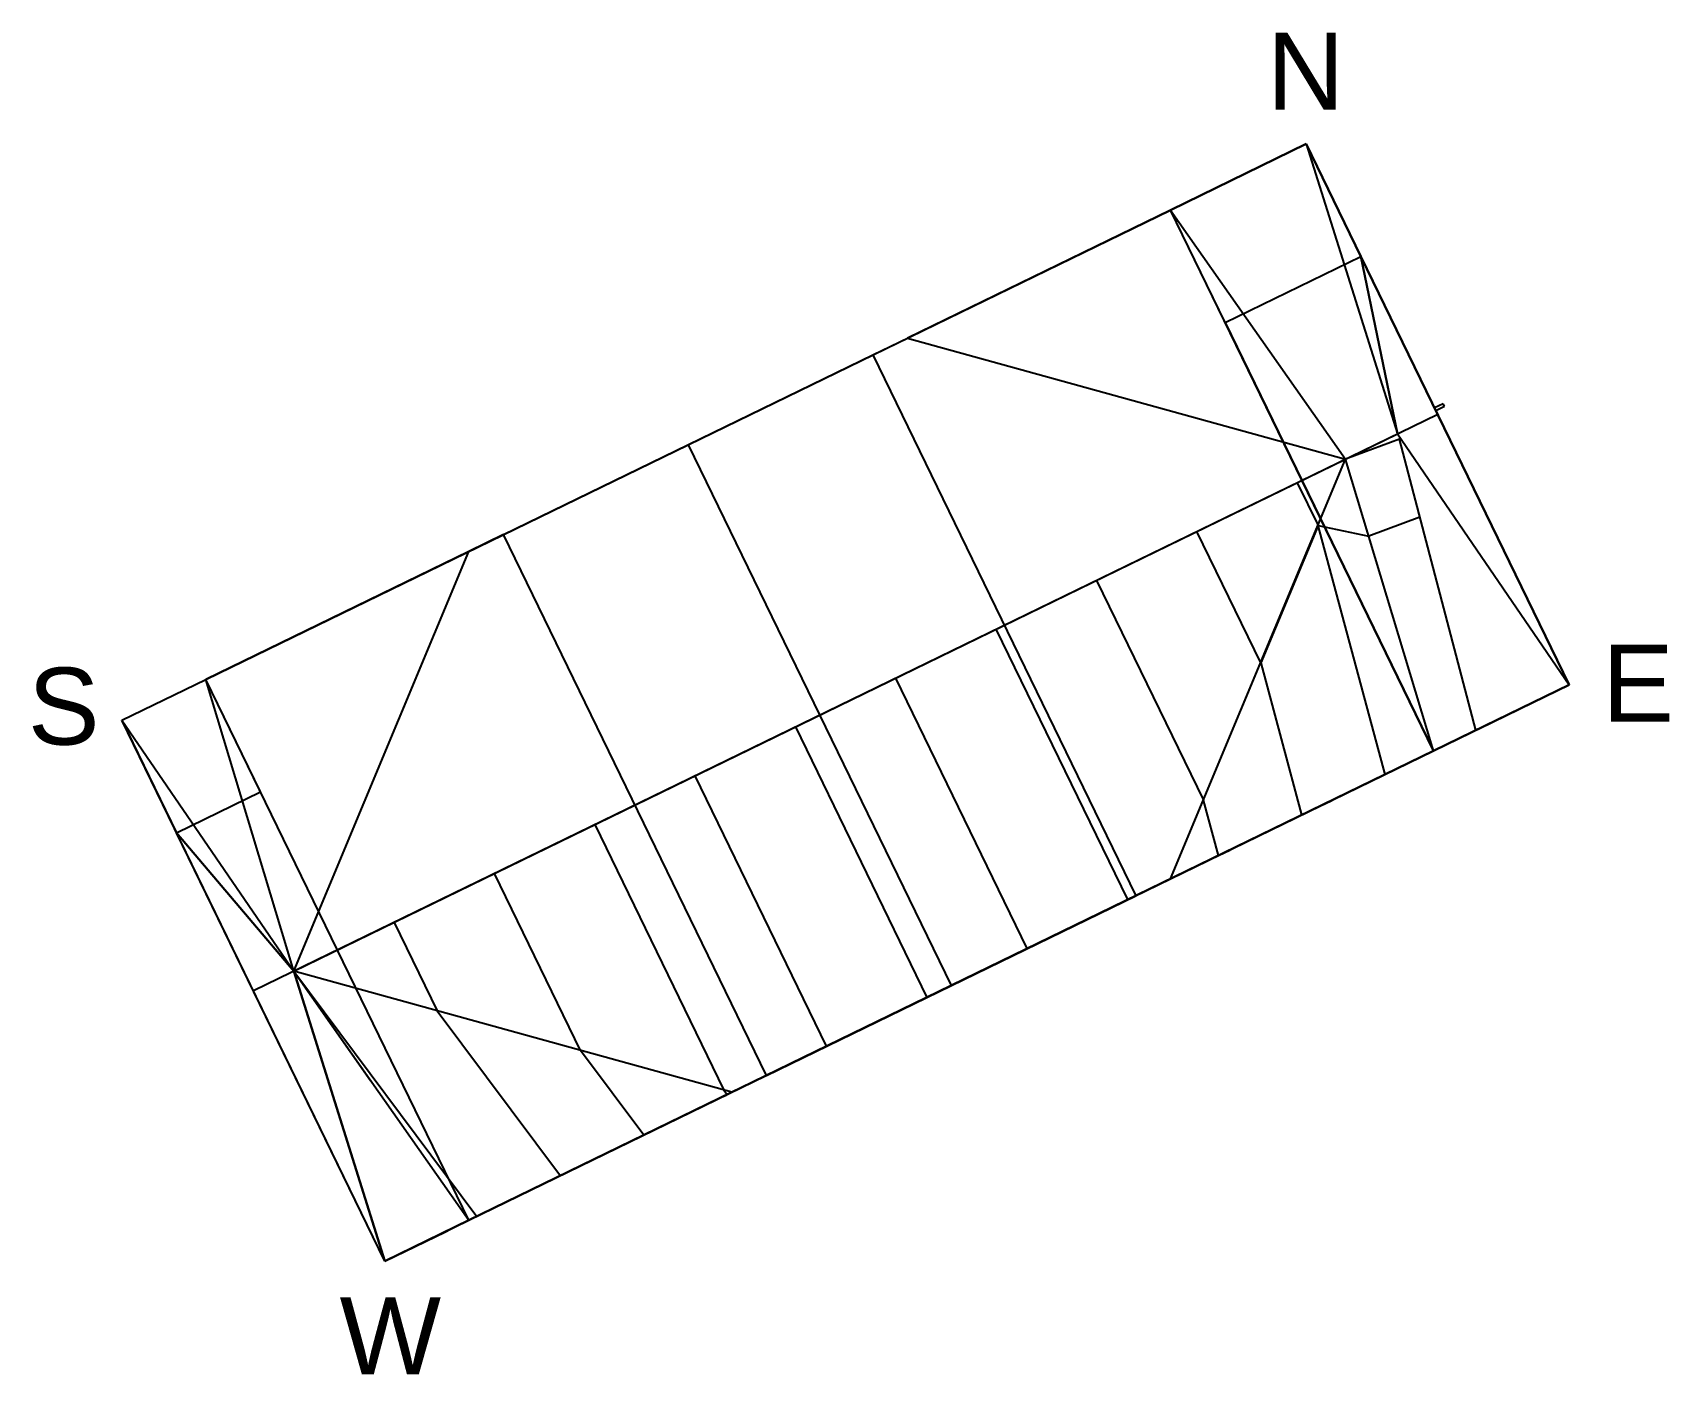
# Model space of a CAD drawing. Header units: millimetres. Extents: x -1597 to 104, y -716 to 678.
import ezdxf

# ---------------------------------------------------------------- set-up
doc = ezdxf.new("R2010")
doc.units = ezdxf.units.MM
for name, color, linetype in [('+barierki', 35, 'Continuous'), ('+bryła6', 122, 'Continuous'), ('+kalenica główna', 70, 'Continuous'), ('+linia_bryly_rampy', 254, 'Continuous'), ('+literki narożników', 7, 'Continuous'), ('+maszty', 15, 'Continuous')]:
    doc.layers.add(name, color=color, linetype=linetype)
doc.layers.add('+szwy5.s', color=170, linetype='Continuous', transparency=0.6)
doc.styles.get("Standard").update_dxf_attribs({"font": 'arial.ttf'})

msp = doc.modelspace()

# ---------------------------------------------------------------- linework, layer by layer
at = {"layer": '+barierki'}
for p, q in [((-273.4, 562, 409), (-273.4, 562, 509)), ((-273.4, 562, 509), (-216.6, 445.1, 509)), ((0, 0, 471), (-216.6, 445.1, 471)), ((-216.6, 445.1, 471), (-216.6, 445.1, 366)), ((-216.6, 445.1, 509), (-216.6, 445.1, 471)), ((0, 0, 366), (0, 0, 471)), ((0, 0, 366), (-113.3, -55.1, 366)), ((-1504.5, -36.9, 409), (-1504.5, -36.9, 509)), ((-1504.5, -36.9, 509), (-1447.6, -153.8, 509)), ((-1231, -599, 471), (-1447.6, -153.8, 471)), ((-1447.6, -153.8, 471), (-1447.6, -153.8, 366)), ((-1447.6, -153.8, 509), (-1447.6, -153.8, 471)), ((-1163.6, -566.1, 366), (-1231, -599, 471)), ((-1231, -599, 366), (-1168.1, -568.3, 366)), ((-1231, -599, 466), (-1168.1, -568.3, 366)), ((-1168.1, -568.3, 366), (-1163.6, -566.1, 366)), ((-1231, -599, 366), (-1231, -599, 471))]:
    msp.add_line(p, q, dxfattribs=at)
at = {"layer": '+barierki', "transparency": 33554687, "extrusion": (0.899213, 0.43751, 3.48731e-16)}
for p, q in [((-271.5, 558, 409), (-271.5, 558, 509)), ((-216.6, 445.1, 409), (-218.3, 448.7, 409)), ((-218.3, 448.7, 409), (-218.3, 448.7, 509)), ((-131, 292.1, 366), (-140, 287.7, 366)), ((-138.7, 285.1, 366), (-129.7, 289.4, 366)), ((-129.7, 289.4, 366), (-131, 292.1, 366)), ((-140, 287.7, 366), (-138.7, 285.1, 366))]:
    msp.add_line(p, q, dxfattribs=at)
at = {"layer": '+barierki', "transparency": 33554687, "extrusion": (-0.899213, -0.43751, -8.71828e-17)}
for p, q in [((-106.8, 219.4, 366), (-106.8, 219.4, 471)), ((-105, 215.8, 366), (-105, 215.8, 471)), ((-1.8, 3.6, 366), (-1.8, 3.6, 471))]:
    msp.add_line(p, q, dxfattribs=at)
at = {"layer": '+barierki', "transparency": 33554687}
msp.add_line((-113.3, -55.1, 366), (0, 0, 471), dxfattribs=at)
at = {"layer": '+barierki', "transparency": 33554526}
for p, q in [((0, 0, 471), (-54, -26.3, 471)), ((-54, -26.3, 471), (-113.3, -55.1, 366))]:
    msp.add_line(p, q, dxfattribs=at)
at = {"layer": '+barierki', "transparency": 33554534}
msp.add_line((-54, -26.3, 471), (-54, -26.3, 366), dxfattribs=at)
at = {"layer": '+bryła6', "transparency": 33554687}
for p, q in [((-414.6, 493.3, 409), (-273.4, 562, 409)), ((-273.4, 562, 409), (-178.5, 260.7, 688)), ((-216.6, 445.1, 409), (-273.4, 562, 409)), ((-1417.2, 5.5), (-414.6, 493.3)), ((-414.6, 493.3, 409), (-688, 360.3)), ((-414.6, 493.3), (-414.6, 493.3, 409)), ((-414.6, 493.3, 409), (-232.5, 234.4, 688)), ((-178.5, 260.7, 688), (-216.6, 445.1, 409)), ((-216.6, 445.1, 409), (-216.6, 445.1, 366)), ((-216.6, 445.1, 366), (-178.5, 260.7, 688)), ((-216.6, 445.1, 366), (0, 0, 366)), ((-723.9, 342.8), (-688, 360.3)), ((-688, 360.3), (-232.5, 234.4, 688)), ((-414.5, -201.7), (-232.5, 234.4, 688)), ((-1107.9, 156), (-1143.9, 138.5)), ((-1143.9, 138.5), (-1417.2, 5.5, 409)), ((-1325.9, -297.6, 688), (-1143.9, 138.5)), ((-1504.5, -36.9, 409), (-1417.2, 5.5, 409)), ((-1417.2, 5.5, 409), (-1417.2, 5.5)), ((-1325.9, -297.6, 688), (-1417.2, 5.5, 409)), ((-1504.5, -36.9, 409), (-1447.6, -153.8, 409)), ((-1504.5, -36.9, 409), (-1325.9, -297.6, 688)), ((-414.5, -201.7), (-141.2, -68.7, 366)), ((-1231, -599, 366), (-1447.6, -153.8, 366)), ((-1447.6, -153.8, 409), (-1447.6, -153.8, 366)), ((-1447.6, -153.8, 366), (-1325.9, -297.6, 688)), ((-1325.9, -297.6, 688), (-1447.6, -153.8, 409)), ((-1231, -599, 366), (-1325.9, -297.6, 688)), ((-1325.9, -297.6, 688), (-1143.8, -556.5, 366)), ((-870.4, -423.5), (-1325.9, -297.6, 688)), ((-834.5, -406), (-870.4, -423.5)), ((-1143.8, -556.5, 366), (-870.4, -423.5)), ((-1231, -599, 366), (-1143.8, -556.5, 366))]:
    msp.add_line(p, q, dxfattribs=at)
at = {"layer": '+bryła6', "transparency": 33554687, "extrusion": (0.294816, -0.605934, 0.738869)}
for p, q in [((-232.5, 234.4, 688), (-178.5, 260.7, 688)), ((-1325.9, -297.6, 688), (-232.5, 234.4, 688)), ((-141.2, -68.7, 366), (-232.5, 234.4, 688)), ((0, 0, 366), (-141.2, -68.7, 366)), ((-141.2, -68.7, 366), (-141.2, -68.7)), ((-1143.8, -556.5), (-1143.8, -556.5, 366))]:
    msp.add_line(p, q, dxfattribs=at)
at = {"layer": '+bryła6', "transparency": 33554687, "extrusion": (0.313963, -0.645288, 0.696442)}
msp.add_line((-178.5, 260.7, 688), (0, 0, 366), dxfattribs=at)
at = {"layer": '+bryła6', "transparency": 33554687, "extrusion": (-0.43751, 0.899213, 7.82319e-13)}
for p, q in [((-141.2, -68.7), (-414.5, -201.7)), ((-870.4, -423.5), (-1157.3, -563.1))]:
    msp.add_line(p, q, dxfattribs=at)
at = {"layer": '+bryła6', "transparency": 33554687, "extrusion": (0.398344, -0.818716, 0.413554)}
msp.add_line((-870.4, -423.5), (-414.5, -201.7), dxfattribs=at)
at = {"layer": '+kalenica główna'}
for p, q in [((-136.7, 281, 688), (-1367.7, -317.9, 688)), ((-1325.9, -297.6, 688), (-178.5, 260.7, 688))]:
    msp.add_line(p, q, dxfattribs=at)
at = {"layer": '+kalenica główna', "transparency": 33554687, "extrusion": (0.313963, -0.645288, 0.696442)}
msp.add_line((-232.5, 234.4, 688), (-178.5, 260.7, 688), dxfattribs=at)
at = {"layer": '+linia_bryly_rampy'}
for p, q in [((-414.6, 493.3), (-273.4, 562)), ((-273.4, 562, 409), (-414.6, 493.3, 409)), ((0, 0), (-273.4, 562)), ((-273.4, 562), (-273.4, 562, 409)), ((-216.6, 445.1, 409), (-273.4, 562, 409)), ((-1417.2, 5.5), (-414.6, 493.3)), ((-141.2, -68.7), (-414.6, 493.3)), ((-357.7, 376.4, 409), (-414.6, 493.3, 409)), ((-414.6, 493.3, 409), (-414.6, 493.3)), ((-357.7, 376.4, 409), (-216.6, 445.1, 409)), ((-216.6, 445.1), (-216.6, 445.1, 370)), ((-216.6, 445.1, 366), (0, 0, 366)), ((-216.6, 445.1, 409), (-216.6, 445.1, 366)), ((-357.7, 376.4), (-357.7, 376.4, 370)), ((-357.7, 376.4, 366), (-141.2, -68.7, 366)), ((-357.7, 376.4, 366), (-357.7, 376.4, 409)), ((-1107.9, 156), (-723.9, 342.8)), ((-723.9, 342.8), (-450.5, -219.2)), ((-915.9, 249.4), (-642.5, -312.6)), ((-834.5, -406), (-1107.9, 156)), ((-1504.5, -36.9), (-1417.2, 5.5)), ((-1504.5, -36.9, 366), (-1417.2, 5.5, 366)), ((-1504.5, -36.9, 409), (-1417.2, 5.5, 409)), ((-1143.8, -556.5, 366), (-1417.2, 5.5, 366)), ((-1417.2, 5.5), (-1417.2, 5.5, 366)), ((-1143.8, -556.5), (-1417.2, 5.5)), ((-1417.2, 5.5, 409), (-1417.2, 5.5, 366)), ((-1360.4, -111.4, 409), (-1417.2, 5.5, 409)), ((0, 0), (-141.2, -68.7)), ((0, 0, 366), (0, 0)), ((-141.2, -68.7, 366), (0, 0, 366)), ((-1231, -599), (-1504.5, -36.9)), ((-1231, -599, 366), (-1504.5, -36.9, 366)), ((-1504.5, -36.9, 366), (-1504.5, -36.9)), ((-1504.5, -36.9, 366), (-1504.5, -36.9, 409)), ((-1504.5, -36.9, 409), (-1447.6, -153.8, 409)), ((-1143.8, -556.5), (-141.2, -68.7)), ((-141.2, -68.7), (-141.2, -68.7, 366)), ((-1447.6, -153.8, 366), (-1360.4, -111.4, 366)), ((-1447.6, -153.8, 409), (-1360.4, -111.4, 409)), ((-1360.4, -111.4, 366), (-1360.4, -111.4, 409)), ((-1447.6, -153.8, 409), (-1447.6, -153.8, 366)), ((-1447.6, -153.8, 366), (-1447.6, -153.8)), ((-834.5, -406), (-450.5, -219.2)), ((-1143.8, -556.5), (-1231, -599)), ((-1231, -599, 366), (-1143.8, -556.5, 366)), ((-1143.8, -556.5, 366), (-1143.8, -556.5, -4)), ((-1231, -599), (-1231, -599, 366))]:
    msp.add_line(p, q, dxfattribs=at)
at = {"layer": '+maszty', "transparency": 33554687}
for p, q in [((-273.4, 562, 366), (-273.4, 562, 576)), ((-136.7, 281, 366), (-136.7, 281, 700)), ((0, 0, 366), (0, 0, 575.5)), ((-1504.5, -36.9, 366), (-1504.5, -36.9, 576)), ((-1367.7, -317.9, 366), (-1367.7, -317.9, 700)), ((-1231, -599, 366), (-1231, -599, 575.5))]:
    msp.add_line(p, q, dxfattribs=at)
at = {"layer": '+maszty'}
for p, q in [((-136.7, 281), (-136.7, 281, 366)), ((-1367.7, -317.9, 366), (-1367.7, -317.9, -4))]:
    msp.add_line(p, q, dxfattribs=at)
at = {"layer": '+szwy5.s', "transparency": 33554687, "extrusion": (0.313963, -0.645288, 0.696442)}
for p, q in [((-176.5, 255.3, 682.1), (-232.5, 234.4, 688)), ((-176.5, 255.3, 682.1), (-175.2, 255.8, 682)), ((-97, -47.2, 366), (-176.5, 255.3, 682.1))]:
    msp.add_line(p, q, dxfattribs=at)
at = {"layer": '+szwy5.s', "transparency": 33554687}
msp.add_line((-178.5, 260.7, 688), (0, 0, 366), dxfattribs=at)
at = {"layer": '+szwy5.s', "transparency": 33554687, "extrusion": (0.43751, -0.899213, -1.79594e-11)}
for p, q in [((-282.8, 209.9, 688), (-261.2, 165.5, 579.3)), ((-320.8, 22.8, 354.2), (-387.2, 159.2, 688)), ((-491.5, 108.4, 688), (-380.4, -119.9, 129.1)), ((-1135.4, -552.4, 354.7), (-1157.3, -563.1, 223.6))]:
    msp.add_line(p, q, dxfattribs=at)
at = {"layer": '+szwy5.s', "transparency": 33554559, "extrusion": (0.313963, -0.645288, 0.696442)}
msp.add_line((-155.2, 174.1, 597.3), (-208.3, 154.3, 602.9), dxfattribs=at)
at = {"layer": '+szwy5.s', "transparency": 33554687, "extrusion": (-0.398344, 0.818716, -0.413554)}
for p, q in [((-261.2, 165.5, 579.3), (-320.8, 22.8, 354.2)), ((-459, -223.3), (-595.8, 57.7, 688)), ((-563.4, -274.1), (-700.1, 6.9, 688)), ((-804.4, -43.8, 688), (-667.7, -324.9)), ((-772, -375.6), (-908.7, -94.6, 688)), ((-1013, -145.3, 688), (-878.8, -421.2, 12.6)), ((-1027.8, -380, 237.7), (-1117.3, -196.1, 688)), ((-1221.6, -246.9, 688), (-1176.9, -338.8, 462.9))]:
    msp.add_line(p, q, dxfattribs=at)
at = {"layer": '+szwy5.s', "transparency": 33554687, "extrusion": (0.404057, 0.720478, -0.563604)}
for p, q in [((-191.5, -93.2, 298.7), (-261.2, 165.5, 579.3)), ((-320.8, 22.8, 354.2), (-278.2, -135.3, 182.6)), ((-364.8, -177.5, 66.5), (-380.4, -119.9, 129.1))]:
    msp.add_line(p, q, dxfattribs=at)
at = {"layer": '+szwy5.s', "transparency": 33554559, "extrusion": (-0.404057, -0.720478, 0.563604)}
for p, q in [((-261.2, 165.5, 579.3), (-208.3, 154.3, 602.9)), ((-93.3, -45.4, 346), (-37.8, -18.4, 14.5))]:
    msp.add_line(p, q, dxfattribs=at)
at = {"layer": '+szwy5.s', "transparency": 33554687, "extrusion": (0.43751, -0.899213, 1.02144e-11)}
for p, q in [((-127.7, -62.1, 366), (0, 0, 366)), ((0, 0, 346), (-113.3, -55.1, 346)), ((0, 0, 366), (0, 0, 346)), ((-121.4, -59.1, 346), (-127.7, -62.1, 346)), ((-121.4, -59.1, 366), (-121.4, -59.1, 346)), ((-113.3, -55.1, 346), (-113.3, -55.1, 366)), ((-1325.9, -297.6, 688), (-1231, -599, 366)), ((-1231, -599, 366), (-1143.8, -556.5, 366)), ((-1231, -599, 346), (-1168.1, -568.3, 346)), ((-1168.1, -568.3, 346), (-1168.1, -568.3, 366)), ((-1163.6, -566.1, 346), (-1157.3, -563.1, 346)), ((-1163.6, -566.1, 366), (-1163.6, -566.1, 346)), ((-1231, -599, 366), (-1231, -599, 346))]:
    msp.add_line(p, q, dxfattribs=at)
at = {"layer": '+szwy5.s', "transparency": 33554559, "extrusion": (-0.43751, 0.899213, -1.102e-11)}
msp.add_line((-127.7, -62.1, -4), (-37.8, -18.4, 14.5), dxfattribs=at)
at = {"layer": '+szwy5.s', "transparency": 33554687, "extrusion": (0.43751, -0.899213, 1.00693e-11)}
msp.add_line((-127.7, -62.1, -4), (-1157.3, -563.1, -4), dxfattribs=at)
at = {"layer": '+szwy5.s', "transparency": 33554687, "extrusion": (0.43751, -0.899213, 7.96365e-17)}
for p, q in [((-141.2, -68.7, 366), (-127.7, -62.1, 366)), ((-127.7, -62.1, 366), (-127.7, -62.1, -4))]:
    msp.add_line(p, q, dxfattribs=at)
at = {"layer": '+szwy5.s', "transparency": 33554687, "extrusion": (0.43751, -0.899213, -1.32823e-11)}
for p, q in [((-140.9, -68.5, -4), (-191.5, -93.2, 298.7)), ((-144.2, -70.2, 16), (-191.5, -93.2, 298.7)), ((-278.2, -135.3, 182.6), (-246.9, -120.2, -4)), ((-364.8, -177.5, 66.5), (-353, -171.8, -4))]:
    msp.add_line(p, q, dxfattribs=at)
at = {"layer": '+szwy5.s', "transparency": 33554687, "extrusion": (-0.43751, 0.899213, -1.102e-11)}
for p, q in [((-278.2, -135.3, 182.6), (-246.9, -120.2, -4)), ((-364.8, -177.5, 66.5), (-353, -171.8, -4))]:
    msp.add_line(p, q, dxfattribs=at)
at = {"layer": '+szwy5.s', "transparency": 33554687, "extrusion": (0.43751, -0.899213, -1.17055e-16)}
for p, q in [((-459, -223.3), (-459, -223.3, -4)), ((-563.4, -274.1), (-563.4, -274.1, -4)), ((-667.7, -324.9), (-667.7, -324.9, -4)), ((-772, -375.6), (-772, -375.6, -4))]:
    msp.add_line(p, q, dxfattribs=at)
at = {"layer": '+szwy5.s', "transparency": 33554687, "extrusion": (-0.399317, 0.820715, -0.408624)}
msp.add_line((-1325.9, -297.6, 688), (-1246, -411.2, 554.1), dxfattribs=at)
at = {"layer": '+szwy5.s', "transparency": 33554687, "extrusion": (-0.816265, 0.126733, -0.563604)}
for p, q in [((-1325.9, -297.6, 688), (-1135.4, -552.4, 354.7)), ((-1176.9, -338.8, 462.9), (-1048.7, -510.2, 238.6)), ((-962, -468.1, 122.6), (-1027.8, -380, 237.7)), ((-878.8, -421.2, 12.6), (-875.3, -425.9, 6.5))]:
    msp.add_line(p, q, dxfattribs=at)
at = {"layer": '+szwy5.s', "transparency": 33554687, "extrusion": (-0.43751, 0.899213, 8.04912e-16)}
for p, q in [((-877.1, -426.7, -4), (-875.3, -425.9, 6.5)), ((-962, -468.1, 122.6), (-983.2, -478.3, -4)), ((-1048.7, -510.2, 238.6), (-1089.2, -530, -4)), ((-1157.3, -563.1, 346), (-1157.3, -563.1, -4))]:
    msp.add_line(p, q, dxfattribs=at)
at = {"layer": '+szwy5.s', "transparency": 33554559, "extrusion": (0.43751, -0.899213, -1.79594e-11)}
for p, q in [((-1157.3, -563.1, -4), (-1194.1, -581, 3.6)), ((-1194.1, -581, 3.6), (-1157.3, -563.1, 223.6))]:
    msp.add_line(p, q, dxfattribs=at)

# ---------------------------------------------------------------- texts
at = {"layer": '+literki narożników'}
for s, p in [('N', (-314.3, 597.6)), ('E', (34.2, -38.4)), ('S', (-1602.2, -62.2)), ('W', (-1278.2, -716.5))]:
    msp.add_text(s, height=80, dxfattribs=at).set_placement(p)

doc.saveas('drawing.dxf')
